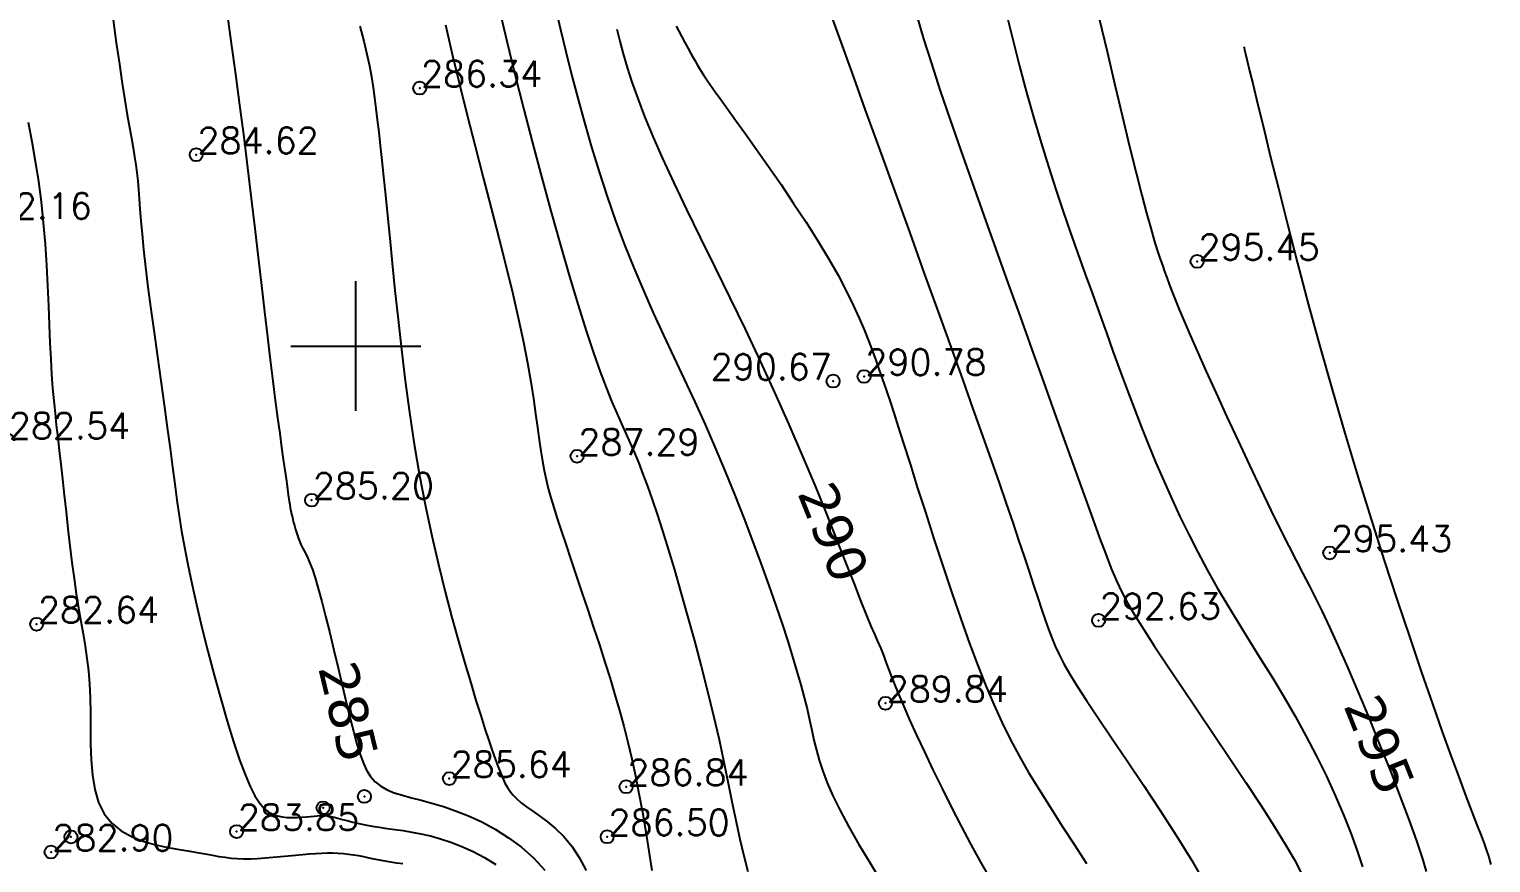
# Model space of a CAD drawing. Header units: millimetres. Extents: x 524954 to 526204, y 9523489 to 9524010.
# Drawn here: x 525587.4 to 525643.7, y 9523880.1 to 9523912.2 of the extents above; entities that cross this region are included whole.
import ezdxf
from ezdxf.enums import TextEntityAlignment as Align

# ---------------------------------------------------------------- set-up
doc = ezdxf.new("R2010")
doc.units = ezdxf.units.MM
doc.header["$PDMODE"] = 32
doc.header["$PDSIZE"] = 0.5
for name, color, linetype in [('Carroyage', 7, 'Continuous'), ('CN_01_00', 3, 'Continuous'), ('CN_02_00', 4, 'Continuous'), ('CN_05_00', 6, 'Continuous'), ('CN_10_00', 1, 'Continuous'), ('Cotation Courbes de niveau', 7, 'Continuous'), ('TopoAlt', 3, 'Continuous'), ('TOPOJIS', 7, 'Continuous')]:
    doc.layers.add(name, color=color, linetype=linetype)
doc.styles.add('Simplex 1.0', font='Simplex.shx', dxfattribs={"width": 0.99, "height": 1})
doc.styles.add('Verdana 1.0', font='verdana.ttf', dxfattribs={"width": 0.99, "height": 1})

# ---------------------------------------------------------------- blocks, each defined once
blk = doc.blocks.new('TCPOINT M')
at = {"color": 0}
blk.add_point((0, 0), dxfattribs=at)
at = {"layer": 'TopoAlt', "style": 'Simplex 1.0', "width": 0.99}
blk.add_attdef('ALT', (0.15, 0.15), '', height=1, dxfattribs=at)

msp = doc.modelspace()

# ---------------------------------------------------------------- linework, layer by layer
at = {"layer": 'Carroyage'}
for p, q in [((525600, 9523897.5), (525600, 9523902.5)), ((525597.5, 9523900), (525602.5, 9523900))]:
    msp.add_line(p, q, dxfattribs=at)
at = {"layer": 'CN_01_00', "flags": 128}
for points, elevation in [([(525607.678, 9523913.017), (525607.87, 9523912.2), (525608.078, 9523911.35), (525608.301, 9523910.464), (525608.541, 9523909.55), (525608.798, 9523908.614), (525609.072, 9523907.667), (525609.362, 9523906.714), (525609.67, 9523905.764), (525609.994, 9523904.825), (525610.336, 9523903.906), (525610.694, 9523903.01), (525611.066, 9523902.136), (525611.45, 9523901.276), (525611.842, 9523900.424), (525612.24, 9523899.575), (525612.641, 9523898.721), (525613.042, 9523897.857), (525613.44, 9523896.977), (525613.832, 9523896.077), (525614.215, 9523895.164), (525614.586, 9523894.249), (525614.943, 9523893.343), (525615.283, 9523892.455), (525615.602, 9523891.596), (525615.898, 9523890.776), (525616.167, 9523890.005), (525616.409, 9523889.291), (525616.624, 9523888.632), (525616.813, 9523888.024), (525616.98, 9523887.463), (525617.127, 9523886.944), (525617.255, 9523886.462), (525617.367, 9523886.014), (525617.465, 9523885.594), (525617.552, 9523885.198), (525617.636, 9523884.815), (525617.728, 9523884.431), (525617.837, 9523884.037), (525617.974, 9523883.618), (525618.146, 9523883.164), (525618.366, 9523882.663), (525618.642, 9523882.101), (525618.979, 9523881.474), (525619.365, 9523880.797), (525619.783, 9523880.095), (525620.215, 9523879.388)], 289), ([(525621.593, 9523912.722), (525621.856, 9523911.84), (525622.156, 9523910.885), (525622.499, 9523909.842), (525622.878, 9523908.722), (525623.288, 9523907.538), (525623.722, 9523906.304), (525624.174, 9523905.033), (525624.637, 9523903.74), (525625.104, 9523902.438), (525625.57, 9523901.142), (525626.027, 9523899.865), (525626.472, 9523898.622), (525626.9, 9523897.424), (525627.306, 9523896.287), (525627.686, 9523895.224), (525628.037, 9523894.249), (525628.353, 9523893.374), (525628.63, 9523892.614), (525628.868, 9523891.976), (525629.08, 9523891.434), (525629.282, 9523890.957), (525629.492, 9523890.514), (525629.725, 9523890.074), (525629.999, 9523889.604), (525630.33, 9523889.073), (525630.735, 9523888.45), (525631.225, 9523887.713), (525631.783, 9523886.881), (525632.388, 9523885.983), (525633.019, 9523885.047), (525633.652, 9523884.102), (525634.266, 9523883.178), (525634.839, 9523882.302), (525635.349, 9523881.504), (525635.779, 9523880.806), (525636.131, 9523880.202), (525636.412, 9523879.679)], 293), ([(525603.447, 9523912.379), (525603.71, 9523911.254), (525603.99, 9523910.092), (525604.286, 9523908.903), (525604.593, 9523907.702), (525604.902, 9523906.502), (525605.208, 9523905.318), (525605.504, 9523904.166), (525605.782, 9523903.059), (525606.037, 9523902.012), (525606.26, 9523901.04), (525606.447, 9523900.155), (525606.602, 9523899.353), (525606.728, 9523898.628), (525606.832, 9523897.975), (525606.917, 9523897.387), (525606.989, 9523896.858), (525607.054, 9523896.383), (525607.115, 9523895.954), (525607.178, 9523895.565), (525607.246, 9523895.204), (525607.321, 9523894.858), (525607.406, 9523894.513), (525607.504, 9523894.157), (525607.618, 9523893.777), (525607.75, 9523893.359), (525607.904, 9523892.89), (525608.08, 9523892.361), (525608.275, 9523891.781), (525608.484, 9523891.159), (525608.704, 9523890.506), (525608.928, 9523889.836), (525609.153, 9523889.157), (525609.374, 9523888.482), (525609.586, 9523887.822), (525609.784, 9523887.185), (525609.971, 9523886.565), (525610.146, 9523885.955), (525610.311, 9523885.346), (525610.468, 9523884.73), (525610.617, 9523884.099), (525610.76, 9523883.443), (525610.898, 9523882.756), (525611.031, 9523882.032), (525611.16, 9523881.284), (525611.283, 9523880.53), (525611.399, 9523879.786)], 287), ([(525612.336, 9523912.326), (525612.435, 9523912.132), (525612.545, 9523911.921), (525612.663, 9523911.698), (525612.786, 9523911.471), (525612.91, 9523911.244), (525613.034, 9523911.026), (525613.153, 9523910.821), (525613.267, 9523910.633), (525613.383, 9523910.451), (525613.51, 9523910.261), (525613.656, 9523910.05), (525613.832, 9523909.802), (525614.045, 9523909.505), (525614.305, 9523909.144), (525614.62, 9523908.704), (525614.997, 9523908.178), (525615.423, 9523907.578), (525615.884, 9523906.92), (525616.366, 9523906.221), (525616.853, 9523905.5), (525617.33, 9523904.774), (525617.783, 9523904.059), (525618.198, 9523903.373), (525618.562, 9523902.73), (525618.876, 9523902.133), (525619.147, 9523901.581), (525619.379, 9523901.072), (525619.576, 9523900.606), (525619.745, 9523900.182), (525619.889, 9523899.798), (525620.013, 9523899.456), (525620.124, 9523899.148), (525620.227, 9523898.859), (525620.33, 9523898.564), (525620.439, 9523898.242), (525620.563, 9523897.87), (525620.707, 9523897.428), (525620.879, 9523896.891), (525621.086, 9523896.24), (525621.333, 9523895.458), (525621.614, 9523894.568), (525621.923, 9523893.597), (525622.252, 9523892.575), (525622.593, 9523891.529), (525622.939, 9523890.49), (525623.284, 9523889.485), (525623.618, 9523888.543), (525623.938, 9523887.685), (525624.248, 9523886.904), (525624.556, 9523886.182), (525624.867, 9523885.504), (525625.191, 9523884.853), (525625.532, 9523884.215), (525625.9, 9523883.572), (525626.3, 9523882.908), (525626.736, 9523882.213), (525627.196, 9523881.497), (525627.664, 9523880.774), (525628.125, 9523880.062)], 291), ([(525587.383, 9523908.63), (525587.523, 9523907.888), (525587.655, 9523907.127), (525587.776, 9523906.348), (525587.879, 9523905.552), (525587.964, 9523904.743), (525588.031, 9523903.929), (525588.084, 9523903.12), (525588.126, 9523902.326), (525588.16, 9523901.555), (525588.19, 9523900.819), (525588.218, 9523900.127), (525588.248, 9523899.489), (525588.283, 9523898.91), (525588.322, 9523898.381), (525588.366, 9523897.886), (525588.414, 9523897.413), (525588.465, 9523896.947), (525588.521, 9523896.473), (525588.579, 9523895.978), (525588.64, 9523895.447), (525588.704, 9523894.87), (525588.771, 9523894.256), (525588.84, 9523893.616), (525588.913, 9523892.962), (525588.988, 9523892.306), (525589.066, 9523891.661), (525589.148, 9523891.038), (525589.233, 9523890.45), (525589.321, 9523889.904), (525589.409, 9523889.394), (525589.494, 9523888.907), (525589.574, 9523888.434), (525589.644, 9523887.962), (525589.703, 9523887.481), (525589.747, 9523886.979), (525589.773, 9523886.445), (525589.78, 9523885.872), (525589.778, 9523885.272), (525589.782, 9523884.661), (525589.802, 9523884.052), (525589.852, 9523883.464), (525589.944, 9523882.91), (525590.092, 9523882.406), (525590.309, 9523881.969), (525590.601, 9523881.609), (525590.957, 9523881.321), (525591.362, 9523881.095), (525591.798, 9523880.921), (525592.25, 9523880.789), (525592.7, 9523880.689), (525593.133, 9523880.612), (525593.532, 9523880.548), (525593.885, 9523880.488), (525594.196, 9523880.432), (525594.474, 9523880.381), (525594.728, 9523880.336), (525594.967, 9523880.298), (525595.199, 9523880.269), (525595.433, 9523880.249), (525595.677, 9523880.24), (525595.939, 9523880.242), (525596.216, 9523880.254), (525596.504, 9523880.273), (525596.797, 9523880.298), (525597.093, 9523880.327), (525597.386, 9523880.356), (525597.671, 9523880.386), (525597.945, 9523880.412), (525598.205, 9523880.434), (525598.449, 9523880.45), (525598.682, 9523880.461), (525598.904, 9523880.466), (525599.116, 9523880.466), (525599.321, 9523880.458), (525599.521, 9523880.445), (525599.717, 9523880.424), (525599.91, 9523880.396), (525600.103, 9523880.362), (525600.297, 9523880.324), (525600.493, 9523880.283), (525600.693, 9523880.241), (525600.898, 9523880.199), (525601.111, 9523880.158), (525601.332, 9523880.121), (525601.563, 9523880.088), (525601.804, 9523880.055)], 283)]:
    msp.add_lwpolyline(points, dxfattribs=dict(at, elevation=elevation))
at = {"layer": 'CN_02_00', "flags": 128}
for points, elevation in [([(525605.526, 9523912.945), (525605.809, 9523911.744), (525606.116, 9523910.484), (525606.447, 9523909.173), (525606.795, 9523907.833), (525607.153, 9523906.488), (525607.516, 9523905.164), (525607.876, 9523903.887), (525608.226, 9523902.681), (525608.559, 9523901.571), (525608.869, 9523900.583), (525609.15, 9523899.734), (525609.404, 9523899.013), (525609.635, 9523898.399), (525609.845, 9523897.873), (525610.04, 9523897.416), (525610.221, 9523897.008), (525610.393, 9523896.629), (525610.559, 9523896.261), (525610.722, 9523895.885), (525610.886, 9523895.489), (525611.052, 9523895.065), (525611.224, 9523894.603), (525611.404, 9523894.092), (525611.596, 9523893.523), (525611.8, 9523892.886), (525612.021, 9523892.171), (525612.26, 9523891.374), (525612.512, 9523890.508), (525612.771, 9523889.589), (525613.032, 9523888.636), (525613.29, 9523887.667), (525613.538, 9523886.698), (525613.771, 9523885.747), (525613.983, 9523884.833), (525614.171, 9523883.969), (525614.338, 9523883.157), (525614.492, 9523882.391), (525614.638, 9523881.671), (525614.782, 9523880.993), (525614.931, 9523880.354), (525615.091, 9523879.75)], 288), ([(525618.214, 9523912.989), (525618.618, 9523911.856), (525619.09, 9523910.542), (525619.612, 9523909.092), (525620.168, 9523907.55), (525620.743, 9523905.958), (525621.32, 9523904.361), (525621.883, 9523902.802), (525622.416, 9523901.325), (525622.905, 9523899.965), (525623.351, 9523898.721), (525623.756, 9523897.585), (525624.124, 9523896.547), (525624.458, 9523895.599), (525624.761, 9523894.731), (525625.036, 9523893.935), (525625.287, 9523893.202), (525625.515, 9523892.524), (525625.724, 9523891.897), (525625.915, 9523891.319), (525626.09, 9523890.788), (525626.251, 9523890.301), (525626.4, 9523889.857), (525626.539, 9523889.453), (525626.669, 9523889.087), (525626.794, 9523888.753), (525626.926, 9523888.434), (525627.077, 9523888.109), (525627.259, 9523887.759), (525627.487, 9523887.361), (525627.772, 9523886.896), (525628.127, 9523886.342), (525628.566, 9523885.68), (525629.094, 9523884.898), (525629.689, 9523884.019), (525630.324, 9523883.075), (525630.97, 9523882.098), (525631.598, 9523881.122), (525632.18, 9523880.177), (525632.688, 9523879.298)], 292), ([(525625.038, 9523912.842), (525625.29, 9523911.81), (525625.553, 9523910.78), (525625.823, 9523909.766), (525626.098, 9523908.78), (525626.378, 9523907.831), (525626.661, 9523906.919), (525626.945, 9523906.039), (525627.23, 9523905.189), (525627.514, 9523904.364), (525627.797, 9523903.561), (525628.077, 9523902.777), (525628.353, 9523902.008), (525628.624, 9523901.251), (525628.892, 9523900.504), (525629.158, 9523899.768), (525629.424, 9523899.039), (525629.691, 9523898.319), (525629.961, 9523897.606), (525630.235, 9523896.899), (525630.515, 9523896.198), (525630.803, 9523895.501), (525631.1, 9523894.808), (525631.408, 9523894.117), (525631.728, 9523893.429), (525632.062, 9523892.743), (525632.411, 9523892.058), (525632.778, 9523891.372), (525633.163, 9523890.686), (525633.568, 9523889.999), (525633.989, 9523889.308), (525634.42, 9523888.612), (525634.858, 9523887.909), (525635.298, 9523887.196), (525635.734, 9523886.473), (525636.162, 9523885.736), (525636.577, 9523884.984), (525636.975, 9523884.218), (525637.352, 9523883.446), (525637.702, 9523882.682), (525638.022, 9523881.937), (525638.307, 9523881.223), (525638.553, 9523880.552), (525638.755, 9523879.936)], 294), ([(525590.651, 9523912.566), (525590.773, 9523911.689), (525590.891, 9523910.865), (525591.003, 9523910.119), (525591.105, 9523909.47), (525591.197, 9523908.91), (525591.28, 9523908.427), (525591.354, 9523908.006), (525591.419, 9523907.635), (525591.476, 9523907.298), (525591.524, 9523906.983), (525591.564, 9523906.676), (525591.597, 9523906.364), (525591.625, 9523906.035), (525591.653, 9523905.676), (525591.683, 9523905.277), (525591.719, 9523904.825), (525591.765, 9523904.309), (525591.824, 9523903.717), (525591.9, 9523903.038), (525591.994, 9523902.266), (525592.105, 9523901.418), (525592.226, 9523900.517), (525592.354, 9523899.589), (525592.485, 9523898.655), (525592.613, 9523897.739), (525592.734, 9523896.866), (525592.844, 9523896.058), (525592.94, 9523895.332), (525593.026, 9523894.672), (525593.109, 9523894.056), (525593.193, 9523893.462), (525593.287, 9523892.867), (525593.394, 9523892.248), (525593.522, 9523891.584), (525593.677, 9523890.85), (525593.861, 9523890.035), (525594.072, 9523889.155), (525594.302, 9523888.239), (525594.545, 9523887.313), (525594.795, 9523886.405), (525595.045, 9523885.541), (525595.288, 9523884.75), (525595.518, 9523884.059), (525595.73, 9523883.487), (525595.927, 9523883.028), (525596.111, 9523882.669), (525596.287, 9523882.396), (525596.457, 9523882.196), (525596.627, 9523882.056), (525596.799, 9523881.963), (525596.976, 9523881.902), (525597.163, 9523881.862), (525597.354, 9523881.839), (525597.547, 9523881.83), (525597.737, 9523881.831), (525597.92, 9523881.841), (525598.092, 9523881.856), (525598.249, 9523881.873), (525598.386, 9523881.889), (525598.502, 9523881.902), (525598.6, 9523881.911), (525598.687, 9523881.915), (525598.768, 9523881.914), (525598.851, 9523881.906), (525598.94, 9523881.892), (525599.043, 9523881.871), (525599.164, 9523881.842), (525599.309, 9523881.804), (525599.478, 9523881.76), (525599.669, 9523881.711), (525599.881, 9523881.658), (525600.111, 9523881.605), (525600.359, 9523881.552), (525600.622, 9523881.501), (525600.9, 9523881.454), (525601.191, 9523881.411), (525601.495, 9523881.37), (525601.814, 9523881.326), (525602.148, 9523881.273), (525602.499, 9523881.207), (525602.867, 9523881.123), (525603.253, 9523881.017), (525603.658, 9523880.883), (525604.082, 9523880.719), (525604.516, 9523880.52), (525604.953, 9523880.288), (525605.383, 9523880.018)], 284), ([(525600.153, 9523912.324), (525600.303, 9523911.756), (525600.424, 9523911.252), (525600.521, 9523910.796), (525600.599, 9523910.373), (525600.664, 9523909.968), (525600.719, 9523909.566), (525600.771, 9523909.154), (525600.823, 9523908.715), (525600.878, 9523908.242), (525600.936, 9523907.725), (525600.998, 9523907.154), (525601.065, 9523906.521), (525601.137, 9523905.817), (525601.216, 9523905.034), (525601.303, 9523904.161), (525601.398, 9523903.194), (525601.503, 9523902.145), (525601.62, 9523901.03), (525601.751, 9523899.865), (525601.897, 9523898.665), (525602.062, 9523897.446), (525602.245, 9523896.223), (525602.45, 9523895.014), (525602.676, 9523893.832), (525602.92, 9523892.686), (525603.175, 9523891.585), (525603.436, 9523890.535), (525603.696, 9523889.546), (525603.951, 9523888.625), (525604.194, 9523887.78), (525604.419, 9523887.018), (525604.623, 9523886.346), (525604.805, 9523885.757), (525604.967, 9523885.245), (525605.113, 9523884.802), (525605.242, 9523884.42), (525605.359, 9523884.091), (525605.464, 9523883.808), (525605.56, 9523883.563), (525605.65, 9523883.35), (525605.737, 9523883.161), (525605.83, 9523882.993), (525605.933, 9523882.838), (525606.052, 9523882.691), (525606.194, 9523882.548), (525606.365, 9523882.402), (525606.569, 9523882.248), (525606.812, 9523882.08), (525607.085, 9523881.889), (525607.381, 9523881.667), (525607.689, 9523881.406), (525608.001, 9523881.095), (525608.307, 9523880.728), (525608.598, 9523880.295), (525608.865, 9523879.787)], 286), ([(525634.187, 9523911.531), (525634.188, 9523911.526), (525634.195, 9523911.496), (525634.214, 9523911.415), (525634.253, 9523911.258), (525634.316, 9523910.997), (525634.409, 9523910.609), (525634.54, 9523910.068), (525634.714, 9523909.347), (525634.937, 9523908.43), (525635.205, 9523907.332), (525635.515, 9523906.079), (525635.865, 9523904.693), (525636.25, 9523903.201), (525636.666, 9523901.625), (525637.111, 9523899.991), (525637.582, 9523898.323), (525638.072, 9523896.644), (525638.576, 9523894.974), (525639.086, 9523893.332), (525639.594, 9523891.737), (525640.092, 9523890.209), (525640.572, 9523888.765), (525641.026, 9523887.426), (525641.447, 9523886.21), (525641.828, 9523885.132), (525642.169, 9523884.186), (525642.471, 9523883.365), (525642.736, 9523882.658), (525642.964, 9523882.057), (525643.158, 9523881.552), (525643.319, 9523881.134), (525643.447, 9523880.795), (525643.544, 9523880.524), (525643.615, 9523880.311), (525643.663, 9523880.147), (525643.693, 9523880.021)], 296)]:
    msp.add_lwpolyline(points, dxfattribs=dict(at, elevation=elevation))
at = {"layer": 'CN_05_00', "flags": 128}
for points, elevation in [([(525595.038, 9523912.803), (525595.199, 9523911.663), (525595.362, 9523910.482), (525595.522, 9523909.277), (525595.678, 9523908.066), (525595.828, 9523906.865), (525595.971, 9523905.684), (525596.108, 9523904.531), (525596.238, 9523903.414), (525596.363, 9523902.34), (525596.481, 9523901.319), (525596.593, 9523900.358), (525596.7, 9523899.464), (525596.801, 9523898.646), (525596.896, 9523897.901), (525596.984, 9523897.229), (525597.065, 9523896.626), (525597.139, 9523896.093), (525597.205, 9523895.625), (525597.263, 9523895.222), (525597.311, 9523894.881), (525597.351, 9523894.6), (525597.383, 9523894.369), (525597.41, 9523894.18), (525597.433, 9523894.023), (525597.453, 9523893.889), (525597.474, 9523893.768), (525597.496, 9523893.65), (525597.522, 9523893.527), (525597.553, 9523893.391), (525597.589, 9523893.244), (525597.629, 9523893.089), (525597.674, 9523892.931), (525597.722, 9523892.774), (525597.773, 9523892.622), (525597.827, 9523892.478), (525597.883, 9523892.347), (525597.941, 9523892.23), (525598.003, 9523892.114), (525598.071, 9523891.987), (525598.145, 9523891.832), (525598.229, 9523891.637), (525598.323, 9523891.386), (525598.429, 9523891.065), (525598.55, 9523890.659), (525598.686, 9523890.161), (525598.834, 9523889.585), (525598.991, 9523888.952), (525599.153, 9523888.284), (525599.315, 9523887.603), (525599.475, 9523886.929), (525599.628, 9523886.283), (525599.771, 9523885.687), (525599.902, 9523885.158), (525600.025, 9523884.696), (525600.147, 9523884.294), (525600.273, 9523883.949), (525600.411, 9523883.656), (525600.566, 9523883.409), (525600.744, 9523883.204), (525600.953, 9523883.036), (525601.197, 9523882.9), (525601.477, 9523882.786), (525601.79, 9523882.687), (525602.137, 9523882.593), (525602.516, 9523882.496), (525602.927, 9523882.386), (525603.368, 9523882.256), (525603.838, 9523882.096), (525604.334, 9523881.898), (525604.847, 9523881.66), (525605.366, 9523881.38), (525605.88, 9523881.055), (525606.376, 9523880.686), (525606.845, 9523880.268), (525607.274, 9523879.802)], 285), ([(525628.622, 9523912.62), (525628.919, 9523911.345), (525629.219, 9523910.07), (525629.512, 9523908.838), (525629.789, 9523907.692), (525630.04, 9523906.676), (525630.258, 9523905.82), (525630.443, 9523905.115), (525630.602, 9523904.54), (525630.737, 9523904.074), (525630.854, 9523903.695), (525630.957, 9523903.383), (525631.049, 9523903.116), (525631.135, 9523902.874), (525631.221, 9523902.637), (525631.312, 9523902.387), (525631.417, 9523902.111), (525631.542, 9523901.792), (525631.696, 9523901.414), (525631.885, 9523900.964), (525632.117, 9523900.425), (525632.4, 9523899.781), (525632.738, 9523899.026), (525633.12, 9523898.182), (525633.533, 9523897.278), (525633.964, 9523896.344), (525634.398, 9523895.412), (525634.823, 9523894.511), (525635.226, 9523893.671), (525635.592, 9523892.922), (525635.912, 9523892.284), (525636.195, 9523891.734), (525636.453, 9523891.241), (525636.698, 9523890.77), (525636.944, 9523890.29), (525637.202, 9523889.767), (525637.485, 9523889.17), (525637.805, 9523888.464), (525638.171, 9523887.629), (525638.572, 9523886.691), (525638.992, 9523885.685), (525639.415, 9523884.649), (525639.827, 9523883.618), (525640.211, 9523882.631), (525640.553, 9523881.722), (525640.836, 9523880.93), (525641.051, 9523880.28), (525641.202, 9523879.757)], 295)]:
    msp.add_lwpolyline(points, dxfattribs=dict(at, elevation=elevation))
at = {"layer": 'CN_10_00', "elevation": 290, "flags": 128}
msp.add_lwpolyline([(525610.039, 9523912.215), (525610.156, 9523911.755), (525610.288, 9523911.267), (525610.443, 9523910.741), (525610.628, 9523910.169), (525610.849, 9523909.54), (525611.114, 9523908.847), (525611.429, 9523908.079), (525611.802, 9523907.228), (525612.237, 9523906.287), (525612.726, 9523905.267), (525613.256, 9523904.179), (525613.816, 9523903.038), (525614.395, 9523901.855), (525614.982, 9523900.645), (525615.565, 9523899.419), (525616.132, 9523898.191), (525616.673, 9523896.975), (525617.185, 9523895.786), (525617.663, 9523894.642), (525618.105, 9523893.558), (525618.507, 9523892.551), (525618.867, 9523891.638), (525619.18, 9523890.835), (525619.445, 9523890.16), (525619.66, 9523889.622), (525619.829, 9523889.207), (525619.961, 9523888.893), (525620.063, 9523888.658), (525620.141, 9523888.482), (525620.204, 9523888.343), (525620.257, 9523888.22), (525620.309, 9523888.092), (525620.367, 9523887.94), (525620.434, 9523887.754), (525620.517, 9523887.529), (525620.619, 9523887.259), (525620.745, 9523886.937), (525620.9, 9523886.556), (525621.089, 9523886.112), (525621.316, 9523885.597), (525621.584, 9523885.008), (525621.887, 9523884.36), (525622.218, 9523883.668), (525622.569, 9523882.949), (525622.934, 9523882.219), (525623.305, 9523881.496), (525623.674, 9523880.796), (525624.034, 9523880.135), (525624.378, 9523879.528)], dxfattribs=at)

# ---------------------------------------------------------------- block references
at = {"layer": 'TOPOJIS'}
ref = msp.add_blockref('TCPOINT M', (525602.457, 9523909.941, 286.34), dxfattribs=at)
ref.add_attrib('ALT', '286.34', (525602.507, 9523909.991, 286.34), dxfattribs={"layer": 'TopoAlt', "height": 1, "style": 'Simplex 1.0', "width": 0.99})
ref = msp.add_blockref('TCPOINT M', (525593.849, 9523907.373, 284.62), dxfattribs=at)
ref.add_attrib('ALT', '284.62', (525593.899, 9523907.423, 284.62), dxfattribs={"layer": 'TopoAlt', "height": 1, "style": 'Simplex 1.0', "width": 0.99})
ref = msp.add_blockref('TCPOINT M', (525585.118, 9523904.848, 282.16), dxfattribs=at)
ref.add_attrib('ALT', '282.16', (525585.168, 9523904.898, 282.16), dxfattribs={"layer": 'TopoAlt', "height": 1, "style": 'Simplex 1.0', "width": 0.99})
ref = msp.add_blockref('TCPOINT M', (525632.388, 9523903.264, 295.45), dxfattribs=at)
ref.add_attrib('ALT', '295.45', (525632.438, 9523903.314, 295.45), dxfattribs={"layer": 'TopoAlt', "height": 1, "style": 'Simplex 1.0', "width": 0.99})
ref = msp.add_blockref('TCPOINT M', (525618.374, 9523898.65, 290.67), dxfattribs=at)
ref.add_attrib('ALT', '290.67', dxfattribs={"layer": 'TopoAlt', "height": 1, "style": 'Simplex 1.0', "width": 0.99}).set_placement((525618.324, 9523898.7, 290.67), align=Align.RIGHT)
ref = msp.add_blockref('TCPOINT M', (525619.564, 9523898.827, 290.78), dxfattribs=at)
ref.add_attrib('ALT', '290.78', (525619.614, 9523898.877, 290.78), dxfattribs={"layer": 'TopoAlt', "height": 1, "style": 'Simplex 1.0', "width": 0.99})
ref = msp.add_blockref('TCPOINT M', (525586.589, 9523896.38, 282.54), dxfattribs=at)
ref.add_attrib('ALT', '282.54', (525586.639, 9523896.43, 282.54), dxfattribs={"layer": 'TopoAlt', "height": 1, "style": 'Simplex 1.0', "width": 0.99})
ref = msp.add_blockref('TCPOINT M', (525608.513, 9523895.752, 287.29), dxfattribs=at)
ref.add_attrib('ALT', '287.29', (525608.563, 9523895.802, 287.29), dxfattribs={"layer": 'TopoAlt', "height": 1, "style": 'Simplex 1.0', "width": 0.99})
ref = msp.add_blockref('TCPOINT M', (525598.291, 9523894.062, 285.2), dxfattribs=at)
ref.add_attrib('ALT', '285.20', (525598.341, 9523894.112, 285.2), dxfattribs={"layer": 'TopoAlt', "height": 1, "style": 'Simplex 1.0', "width": 0.99})
ref = msp.add_blockref('TCPOINT M', (525637.491, 9523892.027, 295.43), dxfattribs=at)
ref.add_attrib('ALT', '295.43', (525637.541, 9523892.077, 295.43), dxfattribs={"layer": 'TopoAlt', "height": 1, "style": 'Simplex 1.0', "width": 0.99})
ref = msp.add_blockref('TCPOINT M', (525587.708, 9523889.282, 282.64), dxfattribs=at)
ref.add_attrib('ALT', '282.64', (525587.758, 9523889.332, 282.64), dxfattribs={"layer": 'TopoAlt', "height": 1, "style": 'Simplex 1.0', "width": 0.99})
ref = msp.add_blockref('TCPOINT M', (525628.591, 9523889.429, 292.63), dxfattribs=at)
ref.add_attrib('ALT', '292.63', (525628.641, 9523889.479, 292.63), dxfattribs={"layer": 'TopoAlt', "height": 1, "style": 'Simplex 1.0', "width": 0.99})
ref = msp.add_blockref('TCPOINT M', (525620.389, 9523886.234, 289.84), dxfattribs=at)
ref.add_attrib('ALT', '289.84', (525620.439, 9523886.284, 289.84), dxfattribs={"layer": 'TopoAlt', "height": 1, "style": 'Simplex 1.0', "width": 0.99})
ref = msp.add_blockref('TCPOINT M', (525603.596, 9523883.331, 285.64), dxfattribs=at)
ref.add_attrib('ALT', '285.64', (525603.646, 9523883.381, 285.64), dxfattribs={"layer": 'TopoAlt', "height": 1, "style": 'Simplex 1.0', "width": 0.99})
ref = msp.add_blockref('TCPOINT M', (525610.404, 9523883.015, 286.84), dxfattribs=at)
ref.add_attrib('ALT', '286.84', (525610.454, 9523883.065, 286.84), dxfattribs={"layer": 'TopoAlt', "height": 1, "style": 'Simplex 1.0', "width": 0.99})
for p in [(525600.329, 9523882.645, 284.95), (525598.735, 9523882.205, 284.19), (525589.025, 9523881.084, 282.94)]:
    msp.add_blockref('TCPOINT M', p, dxfattribs=at)
ref = msp.add_blockref('TCPOINT M', (525595.405, 9523881.29, 283.85), dxfattribs=at)
ref.add_attrib('ALT', '283.85', (525595.455, 9523881.34, 283.85), dxfattribs={"layer": 'TopoAlt', "height": 1, "style": 'Simplex 1.0', "width": 0.99})
ref = msp.add_blockref('TCPOINT M', (525609.673, 9523881.091, 286.5), dxfattribs=at)
ref.add_attrib('ALT', '286.50', (525609.723, 9523881.141, 286.5), dxfattribs={"layer": 'TopoAlt', "height": 1, "style": 'Simplex 1.0', "width": 0.99})
ref = msp.add_blockref('TCPOINT M', (525588.262, 9523880.502, 282.9), dxfattribs=at)
ref.add_attrib('ALT', '282.90', (525588.312, 9523880.552, 282.9), dxfattribs={"layer": 'TopoAlt', "height": 1, "style": 'Simplex 1.0', "width": 0.99})

# ---------------------------------------------------------------- texts
at = {"layer": 'Cotation Courbes de niveau', "style": 'Verdana 1.0', "width": 0.99}
for s, rotation, p in [('290', 291.7793, (525618.395, 9523892.83, 290)), ('285', 283.5005, (525599.72, 9523885.903, 285)), ('295', 291.775, (525639.42, 9523884.636, 295))]:
    msp.add_text(s, height=1.5, rotation=rotation, dxfattribs=at).set_placement(p, align=Align.MIDDLE_CENTER)

doc.saveas('drawing.dxf')
